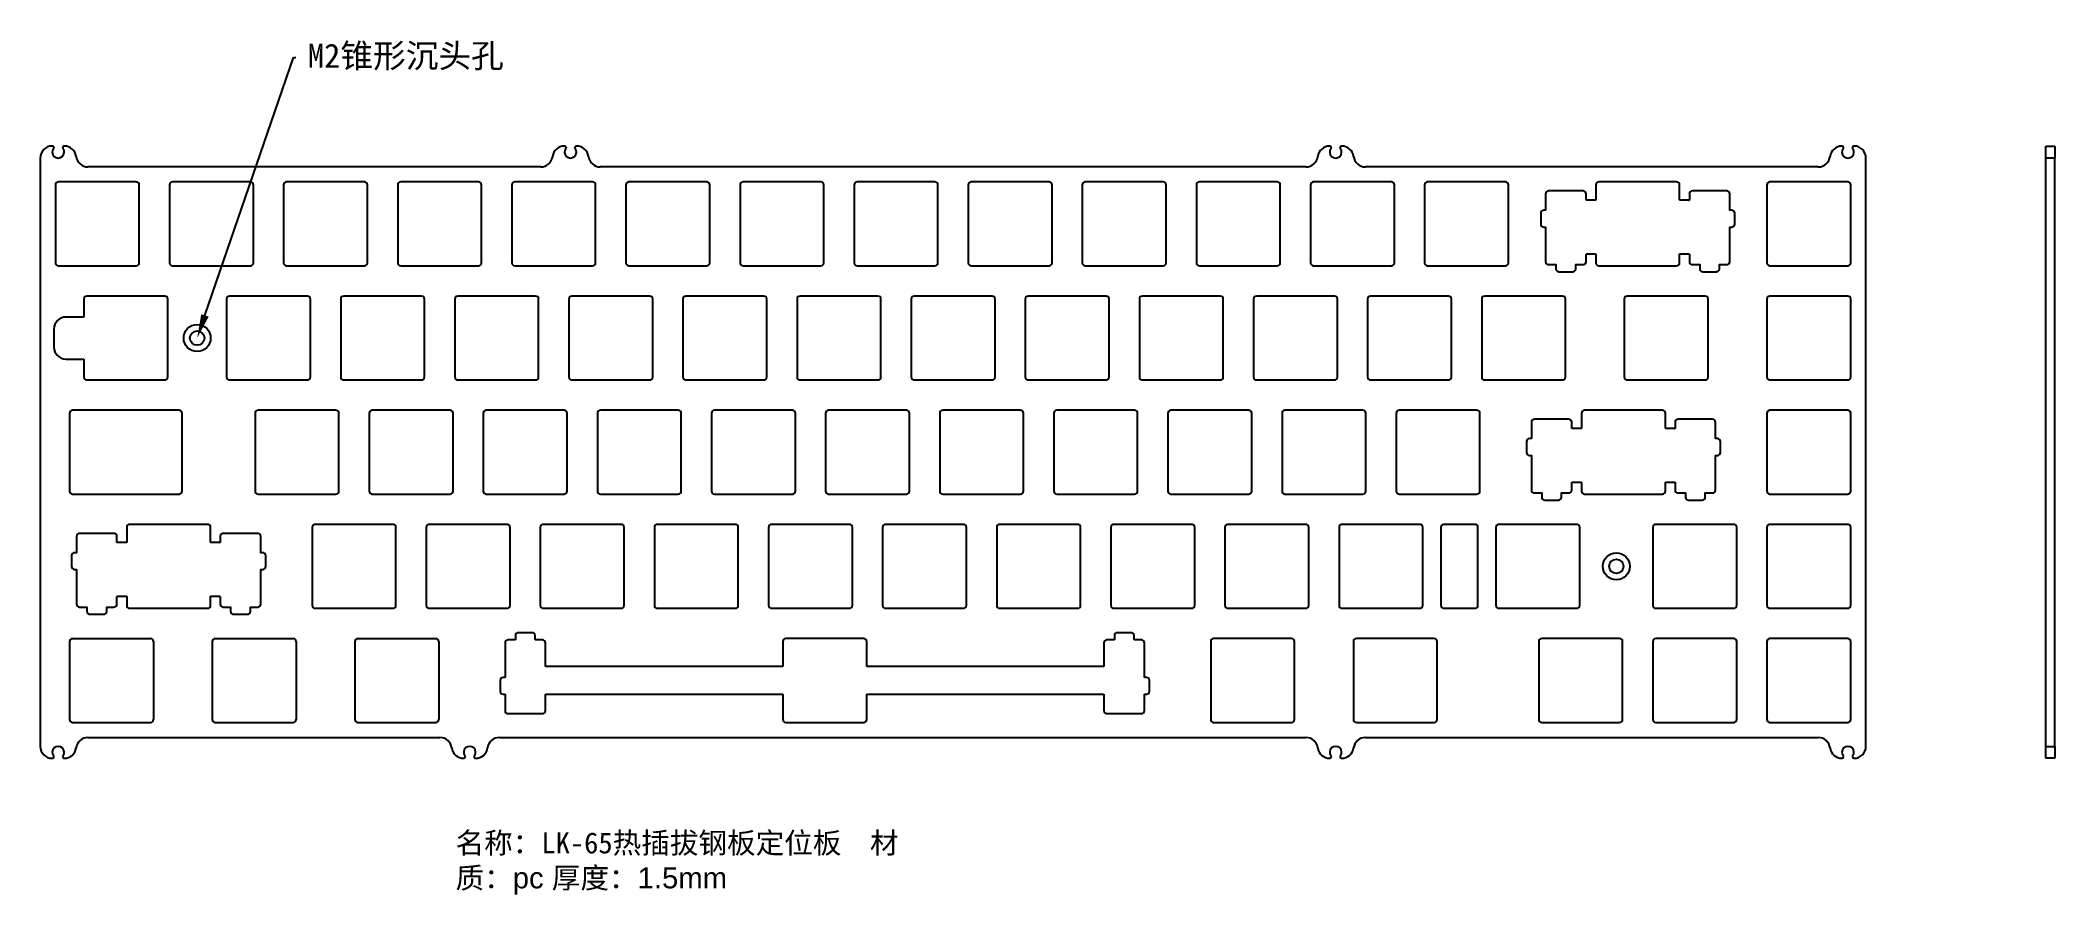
# Model space of a CAD drawing. Header units: millimetres. Extents: x 2891 to 3228, y 1589 to 1731.
import ezdxf
from ezdxf import colors
from ezdxf.entities.mleader import LeaderData, LeaderLine
from ezdxf.math import Vec2, Vec3

# ---------------------------------------------------------------- set-up
doc = ezdxf.new("R2010")
doc.units = ezdxf.units.MM
doc.layers.add('图层2', color=7, linetype='Continuous')
doc.styles.get("Standard").update_dxf_attribs({"font": 'arial.ttf'})

msp = doc.modelspace()

# ---------------------------------------------------------------- linework, layer by layer
for p, q in [((3151.08, 1706.99), (3151.08, 1704.49)), ((3164.58, 1707.49), (3151.58, 1707.49)), ((3165.08, 1704.49), (3165.08, 1706.99)), ((3149.5, 1704.46), (3149.45, 1704.46)), ((3149.55, 1704.46), (3149.5, 1704.46)), ((3151.08, 1704.46), (3149.55, 1704.46)), ((3151.08, 1704.49), (3151.08, 1704.46)), ((3165.08, 1704.49), (3165.08, 1704.46)), ((3166.6, 1704.46), (3165.08, 1704.46)), ((3166.6, 1704.46), (3166.65, 1704.46)), ((3166.65, 1704.46), (3166.7, 1704.46)), ((3149.45, 1695.49), (3151.08, 1695.49)), ((3151.08, 1695.49), (3151.08, 1693.99)), ((3165.08, 1693.99), (3165.08, 1695.49)), ((3165.08, 1695.49), (3166.7, 1695.49)), ((3151.58, 1693.49), (3164.58, 1693.49)), ((3148.7, 1668.89), (3148.7, 1666.39)), ((3162.2, 1669.39), (3149.2, 1669.39)), ((3162.7, 1666.39), (3162.7, 1668.89)), ((3147.12, 1666.36), (3147.07, 1666.36)), ((3147.17, 1666.36), (3147.12, 1666.36)), ((3148.7, 1666.36), (3147.17, 1666.36)), ((3148.7, 1666.39), (3148.7, 1666.36)), ((3162.7, 1666.39), (3162.7, 1666.36)), ((3164.22, 1666.36), (3162.7, 1666.36)), ((3164.22, 1666.36), (3164.27, 1666.36)), ((3164.27, 1666.36), (3164.32, 1666.36)), ((3147.07, 1657.39), (3148.7, 1657.39)), ((3148.7, 1657.39), (3148.7, 1655.89)), ((3149.2, 1655.39), (3162.2, 1655.39)), ((3162.7, 1655.89), (3162.7, 1657.39)), ((3162.7, 1657.39), (3164.32, 1657.39)), ((2905.81, 1649.84), (2905.81, 1647.34)), ((2919.31, 1650.34), (2906.31, 1650.34)), ((2919.81, 1647.34), (2919.81, 1649.84)), ((2904.23, 1647.31), (2904.18, 1647.31)), ((2904.28, 1647.31), (2904.23, 1647.31)), ((2905.81, 1647.31), (2904.28, 1647.31)), ((2905.81, 1647.34), (2905.81, 1647.31)), ((2919.81, 1647.34), (2919.81, 1647.31)), ((2921.33, 1647.31), (2919.81, 1647.31)), ((2921.33, 1647.31), (2921.38, 1647.31)), ((2921.38, 1647.31), (2921.43, 1647.31)), ((2904.18, 1638.34), (2905.81, 1638.34)), ((2905.81, 1638.34), (2905.81, 1636.84)), ((2919.81, 1636.84), (2919.81, 1638.34)), ((2919.81, 1638.34), (2921.43, 1638.34)), ((2906.31, 1636.34), (2919.31, 1636.34))]:
    msp.add_line(p, q)
for points in [[(3149.45, 1704.46), (3149.45, 1705.49, 0.414214), (3148.95, 1705.99), (3143.2, 1705.99, 0.414214), (3142.7, 1705.49), (3142.7, 1702.76), (3142.38, 1702.76, 0.414214), (3141.88, 1702.26), (3141.88, 1700.46, 0.414214), (3142.38, 1699.96), (3142.7, 1699.96), (3142.7, 1694.19, 0.414214), (3143.2, 1693.69), (3144.43, 1693.69), (3144.43, 1692.99, 0.414214), (3144.93, 1692.49), (3147.23, 1692.49, 0.414214), (3147.73, 1692.99), (3147.73, 1693.69), (3148.95, 1693.69, 0.414214), (3149.45, 1694.19), (3149.45, 1695.46)], [(3166.7, 1695.46), (3166.7, 1694.19, 0.414214), (3167.2, 1693.69), (3168.43, 1693.69), (3168.43, 1692.99, 0.414214), (3168.93, 1692.49), (3171.23, 1692.49, 0.414214), (3171.73, 1692.99), (3171.73, 1693.69), (3172.95, 1693.69, 0.414214), (3173.45, 1694.19), (3173.45, 1699.96), (3173.78, 1699.96, 0.414214), (3174.28, 1700.46), (3174.28, 1702.26, 0.414214), (3173.78, 1702.76), (3173.45, 1702.76), (3173.45, 1705.49, 0.414214), (3172.95, 1705.99), (3167.2, 1705.99, 0.414214), (3166.7, 1705.49), (3166.7, 1704.46)], [(3147.07, 1666.36), (3147.07, 1667.39, 0.414214), (3146.57, 1667.89), (3140.82, 1667.89, 0.414214), (3140.32, 1667.39), (3140.32, 1664.66), (3140, 1664.66, 0.414214), (3139.5, 1664.16), (3139.5, 1662.36, 0.414214), (3140, 1661.86), (3140.32, 1661.86), (3140.32, 1656.09, 0.414214), (3140.82, 1655.59), (3142.05, 1655.59), (3142.05, 1654.89, 0.414214), (3142.55, 1654.39), (3144.85, 1654.39, 0.414214), (3145.35, 1654.89), (3145.35, 1655.59), (3146.57, 1655.59, 0.414214), (3147.07, 1656.09), (3147.07, 1657.36)], [(3164.32, 1657.36), (3164.32, 1656.09, 0.414214), (3164.82, 1655.59), (3166.05, 1655.59), (3166.05, 1654.89, 0.414214), (3166.55, 1654.39), (3168.85, 1654.39, 0.414214), (3169.35, 1654.89), (3169.35, 1655.59), (3170.57, 1655.59, 0.414214), (3171.07, 1656.09), (3171.07, 1661.86), (3171.4, 1661.86, 0.414214), (3171.9, 1662.36), (3171.9, 1664.16, 0.414214), (3171.4, 1664.66), (3171.07, 1664.66), (3171.07, 1667.39, 0.414214), (3170.57, 1667.89), (3164.82, 1667.89, 0.414214), (3164.32, 1667.39), (3164.32, 1666.36)], [(2904.18, 1647.31), (2904.18, 1648.34, 0.414214), (2903.68, 1648.84), (2897.93, 1648.84, 0.414214), (2897.43, 1648.34), (2897.43, 1645.61), (2897.11, 1645.61, 0.414214), (2896.61, 1645.11), (2896.61, 1643.31, 0.414214), (2897.11, 1642.81), (2897.43, 1642.81), (2897.43, 1637.04, 0.414214), (2897.93, 1636.54), (2899.16, 1636.54), (2899.16, 1635.84, 0.414214), (2899.66, 1635.34), (2901.96, 1635.34, 0.414214), (2902.46, 1635.84), (2902.46, 1636.54), (2903.68, 1636.54, 0.414214), (2904.18, 1637.04), (2904.18, 1638.31)], [(2921.43, 1638.31), (2921.43, 1637.04, 0.414214), (2921.93, 1636.54), (2923.16, 1636.54), (2923.16, 1635.84, 0.414214), (2923.66, 1635.34), (2925.96, 1635.34, 0.414214), (2926.46, 1635.84), (2926.46, 1636.54), (2927.68, 1636.54, 0.414214), (2928.18, 1637.04), (2928.18, 1642.81), (2928.51, 1642.81, 0.414214), (2929.01, 1643.31), (2929.01, 1645.11, 0.414214), (2928.51, 1645.61), (2928.18, 1645.61), (2928.18, 1648.34, 0.414214), (2927.68, 1648.84), (2921.93, 1648.84, 0.414214), (2921.43, 1648.34), (2921.43, 1647.31)]]:
    msp.add_lwpolyline(points, format="xyb")
for centre, start, end in [((3151.58, 1706.99), 90, 180), ((3164.58, 1706.99), 0, 90), ((3151.58, 1693.99), 180, 270), ((3164.58, 1693.99), 270, 0), ((3149.2, 1668.89), 90, 180), ((3162.2, 1668.89), 0, 90), ((3149.2, 1655.89), 180, 270), ((3162.2, 1655.89), 270, 0), ((2906.31, 1649.84), 90, 180), ((2919.31, 1649.84), 0, 90), ((2906.31, 1636.84), 180, 270), ((2919.31, 1636.84), 270, 0)]:
    msp.add_arc(centre, 0.5, start, end)
at = {"layer": '图层2', "color": 4, "linetype": 'Continuous', "lineweight": 25}
for p, q in [((2893.43, 1713.49), (2893.38, 1713.49)), ((2893.63, 1713.29), (2893.63, 1713.22)), ((2895.13, 1713.22), (2895.13, 1713.29)), ((2895.38, 1713.49), (2895.33, 1713.49)), ((2978.95, 1713.49), (2978.9, 1713.49)), ((2979.15, 1713.29), (2979.15, 1713.22)), ((2980.65, 1713.22), (2980.65, 1713.29)), ((2980.9, 1713.49), (2980.85, 1713.49)), ((3106.7, 1713.49), (3106.65, 1713.49)), ((3106.9, 1713.29), (3106.9, 1713.22)), ((3108.4, 1713.22), (3108.4, 1713.29)), ((3108.65, 1713.49), (3108.6, 1713.49)), ((3192.18, 1713.49), (3192.23, 1713.49)), ((3192.43, 1713.22), (3192.43, 1713.29)), ((3193.93, 1713.29), (3193.93, 1713.22)), ((3194.13, 1713.49), (3194.18, 1713.49)), ((3226.2, 1713.49), (3227.7, 1713.49)), ((3226.2, 1711.49), (3226.2, 1713.49)), ((3227.7, 1713.49), (3227.7, 1711.49)), ((2891.38, 1711.49), (2891.38, 1613.29)), ((2974.94, 1710.01), (2899.34, 1710.01)), ((3102.69, 1710.01), (2984.87, 1710.01)), ((3188.21, 1710.01), (3112.62, 1710.01)), ((3196.18, 1613.29), (3196.18, 1711.49)), ((3227.7, 1711.49), (3226.2, 1711.49)), ((3226.2, 1613.29), (3226.2, 1711.49)), ((3227.7, 1613.29), (3227.7, 1711.49)), ((2893.9, 1706.99), (2893.9, 1693.99)), ((2907.4, 1707.49), (2894.4, 1707.49)), ((2907.9, 1693.99), (2907.9, 1706.99)), ((2912.95, 1706.99), (2912.95, 1693.99)), ((2926.45, 1707.49), (2913.45, 1707.49)), ((2926.95, 1693.99), (2926.95, 1706.99)), ((2932, 1706.99), (2932, 1693.99)), ((2945.5, 1707.49), (2932.5, 1707.49)), ((2946, 1693.99), (2946, 1706.99)), ((2951.05, 1706.99), (2951.05, 1693.99)), ((2964.55, 1707.49), (2951.55, 1707.49)), ((2965.05, 1693.99), (2965.05, 1706.99)), ((2970.1, 1706.99), (2970.1, 1693.99)), ((2983.6, 1707.49), (2970.6, 1707.49)), ((2984.1, 1693.99), (2984.1, 1706.99)), ((2989.15, 1706.99), (2989.15, 1693.99)), ((3002.65, 1707.49), (2989.65, 1707.49)), ((3003.15, 1693.99), (3003.15, 1706.99)), ((3008.2, 1706.99), (3008.2, 1693.99)), ((3021.7, 1707.49), (3008.7, 1707.49)), ((3022.2, 1693.99), (3022.2, 1706.99)), ((3027.25, 1706.99), (3027.25, 1693.99)), ((3040.75, 1707.49), (3027.75, 1707.49)), ((3041.25, 1693.99), (3041.25, 1706.99)), ((3046.3, 1706.99), (3046.3, 1693.99)), ((3059.8, 1707.49), (3046.8, 1707.49)), ((3060.3, 1693.99), (3060.3, 1706.99)), ((3065.35, 1706.99), (3065.35, 1693.99)), ((3078.85, 1707.49), (3065.85, 1707.49)), ((3079.35, 1693.99), (3079.35, 1706.99)), ((3084.4, 1706.99), (3084.4, 1693.99)), ((3097.9, 1707.49), (3084.9, 1707.49)), ((3098.4, 1693.99), (3098.4, 1706.99)), ((3103.45, 1706.99), (3103.45, 1693.99)), ((3116.95, 1707.49), (3103.95, 1707.49)), ((3117.45, 1693.99), (3117.45, 1706.99)), ((3122.5, 1706.99), (3122.5, 1693.99)), ((3136, 1707.49), (3123, 1707.49)), ((3136.5, 1693.99), (3136.5, 1706.99)), ((3179.65, 1706.99), (3179.65, 1693.99)), ((3193.15, 1707.49), (3180.15, 1707.49)), ((3193.65, 1693.99), (3193.65, 1706.99)), ((2894.4, 1693.49), (2907.4, 1693.49)), ((2913.45, 1693.49), (2926.45, 1693.49)), ((2932.5, 1693.49), (2945.5, 1693.49)), ((2951.55, 1693.49), (2964.55, 1693.49)), ((2970.6, 1693.49), (2983.6, 1693.49)), ((2989.65, 1693.49), (3002.65, 1693.49)), ((3008.7, 1693.49), (3021.7, 1693.49)), ((3027.75, 1693.49), (3040.75, 1693.49)), ((3046.8, 1693.49), (3059.8, 1693.49)), ((3065.85, 1693.49), (3078.85, 1693.49)), ((3084.9, 1693.49), (3097.9, 1693.49)), ((3103.95, 1693.49), (3116.95, 1693.49)), ((3123, 1693.49), (3136, 1693.49)), ((3180.15, 1693.49), (3193.15, 1693.49)), ((2912.16, 1688.44), (2899.16, 1688.44)), ((2935.98, 1688.44), (2922.98, 1688.44)), ((2955.03, 1688.44), (2942.03, 1688.44)), ((2974.08, 1688.44), (2961.08, 1688.44)), ((2993.13, 1688.44), (2980.13, 1688.44)), ((3012.18, 1688.44), (2999.18, 1688.44)), ((3031.23, 1688.44), (3018.23, 1688.44)), ((3050.28, 1688.44), (3037.28, 1688.44)), ((3069.33, 1688.44), (3056.33, 1688.44)), ((3088.38, 1688.44), (3075.38, 1688.44)), ((3107.43, 1688.44), (3094.43, 1688.44)), ((3126.48, 1688.44), (3113.48, 1688.44)), ((3145.53, 1688.44), (3132.53, 1688.44)), ((3169.34, 1688.44), (3156.34, 1688.44)), ((3193.15, 1688.44), (3180.15, 1688.44)), ((2898.66, 1687.94), (2898.66, 1684.94)), ((2912.66, 1674.94), (2912.66, 1687.94)), ((2922.48, 1687.94), (2922.48, 1674.94)), ((2936.48, 1674.94), (2936.48, 1687.94)), ((2941.53, 1687.94), (2941.53, 1674.94)), ((2955.53, 1674.94), (2955.53, 1687.94)), ((2960.58, 1687.94), (2960.58, 1674.94)), ((2974.58, 1674.94), (2974.58, 1687.94)), ((2979.63, 1687.94), (2979.63, 1674.94)), ((2993.63, 1674.94), (2993.63, 1687.94)), ((2998.68, 1687.94), (2998.68, 1674.94)), ((3012.68, 1674.94), (3012.68, 1687.94)), ((3017.73, 1687.94), (3017.73, 1674.94)), ((3031.73, 1674.94), (3031.73, 1687.94)), ((3036.78, 1687.94), (3036.78, 1674.94)), ((3050.78, 1674.94), (3050.78, 1687.94)), ((3055.83, 1687.94), (3055.83, 1674.94)), ((3069.83, 1674.94), (3069.83, 1687.94)), ((3074.88, 1687.94), (3074.88, 1674.94)), ((3088.88, 1674.94), (3088.88, 1687.94)), ((3093.93, 1687.94), (3093.93, 1674.94)), ((3107.93, 1674.94), (3107.93, 1687.94)), ((3112.98, 1687.94), (3112.98, 1674.94)), ((3126.98, 1674.94), (3126.98, 1687.94)), ((3132.03, 1687.94), (3132.03, 1674.94)), ((3146.03, 1674.94), (3146.03, 1687.94)), ((3155.84, 1687.94), (3155.84, 1674.94)), ((3169.84, 1674.94), (3169.84, 1687.94)), ((3179.65, 1687.94), (3179.65, 1674.94)), ((3193.65, 1674.94), (3193.65, 1687.94)), ((2893.66, 1682.94), (2893.66, 1679.94)), ((2898.66, 1684.94), (2895.66, 1684.94)), ((2895.66, 1677.94), (2898.66, 1677.94)), ((2898.66, 1677.94), (2898.66, 1674.94)), ((2899.16, 1674.44), (2912.16, 1674.44)), ((2922.98, 1674.44), (2935.98, 1674.44)), ((2942.03, 1674.44), (2955.03, 1674.44)), ((2961.08, 1674.44), (2974.08, 1674.44)), ((2980.13, 1674.44), (2993.13, 1674.44)), ((2999.18, 1674.44), (3012.18, 1674.44)), ((3018.23, 1674.44), (3031.23, 1674.44)), ((3037.28, 1674.44), (3050.28, 1674.44)), ((3056.33, 1674.44), (3069.33, 1674.44)), ((3075.38, 1674.44), (3088.38, 1674.44)), ((3094.43, 1674.44), (3107.43, 1674.44)), ((3113.48, 1674.44), (3126.48, 1674.44)), ((3132.53, 1674.44), (3145.53, 1674.44)), ((3156.34, 1674.44), (3169.34, 1674.44)), ((3180.15, 1674.44), (3193.15, 1674.44)), ((2896.28, 1668.89), (2896.28, 1655.89)), ((2914.55, 1669.39), (2896.78, 1669.39)), ((2915.05, 1655.89), (2915.05, 1668.89)), ((2927.24, 1668.89), (2927.24, 1655.89)), ((2940.74, 1669.39), (2927.74, 1669.39)), ((2941.24, 1655.89), (2941.24, 1668.89)), ((2946.29, 1668.89), (2946.29, 1655.89)), ((2959.79, 1669.39), (2946.79, 1669.39)), ((2960.29, 1655.89), (2960.29, 1668.89)), ((2965.34, 1668.89), (2965.34, 1655.89)), ((2978.84, 1669.39), (2965.84, 1669.39)), ((2979.34, 1655.89), (2979.34, 1668.89)), ((2984.39, 1668.89), (2984.39, 1655.89)), ((2997.89, 1669.39), (2984.89, 1669.39)), ((2998.39, 1655.89), (2998.39, 1668.89)), ((3003.44, 1668.89), (3003.44, 1655.89)), ((3016.94, 1669.39), (3003.94, 1669.39)), ((3017.44, 1655.89), (3017.44, 1668.89)), ((3022.49, 1668.89), (3022.49, 1655.89)), ((3035.99, 1669.39), (3022.99, 1669.39)), ((3036.49, 1655.89), (3036.49, 1668.89)), ((3041.54, 1668.89), (3041.54, 1655.89)), ((3055.04, 1669.39), (3042.04, 1669.39)), ((3055.54, 1655.89), (3055.54, 1668.89)), ((3060.59, 1668.89), (3060.59, 1655.89)), ((3074.09, 1669.39), (3061.09, 1669.39)), ((3074.59, 1655.89), (3074.59, 1668.89)), ((3079.64, 1668.89), (3079.64, 1655.89)), ((3093.14, 1669.39), (3080.14, 1669.39)), ((3093.64, 1655.89), (3093.64, 1668.89)), ((3098.69, 1668.89), (3098.69, 1655.89)), ((3112.19, 1669.39), (3099.19, 1669.39)), ((3112.69, 1655.89), (3112.69, 1668.89)), ((3117.74, 1668.89), (3117.74, 1655.89)), ((3131.24, 1669.39), (3118.24, 1669.39)), ((3131.74, 1655.89), (3131.74, 1668.89)), ((3179.65, 1668.89), (3179.65, 1655.89)), ((3193.15, 1669.39), (3180.15, 1669.39)), ((3193.65, 1655.89), (3193.65, 1668.89)), ((2896.78, 1655.39), (2914.55, 1655.39)), ((2927.74, 1655.39), (2940.74, 1655.39)), ((2946.79, 1655.39), (2959.79, 1655.39)), ((2965.84, 1655.39), (2978.84, 1655.39)), ((2984.89, 1655.39), (2997.89, 1655.39)), ((3003.94, 1655.39), (3016.94, 1655.39)), ((3022.99, 1655.39), (3035.99, 1655.39)), ((3042.04, 1655.39), (3055.04, 1655.39)), ((3061.09, 1655.39), (3074.09, 1655.39)), ((3080.14, 1655.39), (3093.14, 1655.39)), ((3099.19, 1655.39), (3112.19, 1655.39)), ((3118.24, 1655.39), (3131.24, 1655.39)), ((3180.15, 1655.39), (3193.15, 1655.39)), ((2936.76, 1649.84), (2936.76, 1636.84)), ((2950.26, 1650.34), (2937.26, 1650.34)), ((2950.76, 1636.84), (2950.76, 1649.84)), ((2955.81, 1649.84), (2955.81, 1636.84)), ((2969.31, 1650.34), (2956.31, 1650.34)), ((2969.81, 1636.84), (2969.81, 1649.84)), ((2974.86, 1649.84), (2974.86, 1636.84)), ((2988.36, 1650.34), (2975.36, 1650.34)), ((2988.86, 1636.84), (2988.86, 1649.84)), ((2993.91, 1649.84), (2993.91, 1636.84)), ((3007.41, 1650.34), (2994.41, 1650.34)), ((3007.91, 1636.84), (3007.91, 1649.84)), ((3012.96, 1649.84), (3012.96, 1636.84)), ((3026.46, 1650.34), (3013.46, 1650.34)), ((3026.96, 1636.84), (3026.96, 1649.84)), ((3032.01, 1649.84), (3032.01, 1636.84)), ((3045.51, 1650.34), (3032.51, 1650.34)), ((3046.01, 1636.84), (3046.01, 1649.84)), ((3051.06, 1649.84), (3051.06, 1636.84)), ((3064.56, 1650.34), (3051.56, 1650.34)), ((3065.06, 1636.84), (3065.06, 1649.84)), ((3070.11, 1649.84), (3070.11, 1636.84)), ((3083.61, 1650.34), (3070.61, 1650.34)), ((3084.11, 1636.84), (3084.11, 1649.84)), ((3089.16, 1649.84), (3089.16, 1636.84)), ((3102.66, 1650.34), (3089.66, 1650.34)), ((3103.16, 1636.84), (3103.16, 1649.84)), ((3108.21, 1649.84), (3108.21, 1636.84)), ((3121.71, 1650.34), (3108.71, 1650.34)), ((3122.21, 1636.84), (3122.21, 1649.84)), ((3125.22, 1649.84), (3125.22, 1636.84)), ((3130.91, 1650.34), (3125.72, 1650.34)), ((3131.41, 1636.84), (3131.41, 1649.84)), ((3134.41, 1649.84), (3134.41, 1636.84)), ((3147.91, 1650.34), (3134.91, 1650.34)), ((3148.41, 1636.84), (3148.41, 1649.84)), ((3160.6, 1649.84), (3160.6, 1636.84)), ((3174.1, 1650.34), (3161.1, 1650.34)), ((3174.6, 1636.84), (3174.6, 1649.84)), ((3179.65, 1649.84), (3179.65, 1636.84)), ((3193.15, 1650.34), (3180.15, 1650.34)), ((3193.65, 1636.84), (3193.65, 1649.84)), ((2937.26, 1636.34), (2950.26, 1636.34)), ((2956.31, 1636.34), (2969.31, 1636.34)), ((2975.36, 1636.34), (2988.36, 1636.34)), ((2994.41, 1636.34), (3007.41, 1636.34)), ((3013.46, 1636.34), (3026.46, 1636.34)), ((3032.51, 1636.34), (3045.51, 1636.34)), ((3051.56, 1636.34), (3064.56, 1636.34)), ((3070.61, 1636.34), (3083.61, 1636.34)), ((3089.66, 1636.34), (3102.66, 1636.34)), ((3108.71, 1636.34), (3121.71, 1636.34)), ((3125.72, 1636.34), (3130.91, 1636.34)), ((3134.91, 1636.34), (3147.91, 1636.34)), ((3161.1, 1636.34), (3174.1, 1636.34)), ((3180.15, 1636.34), (3193.15, 1636.34)), ((3087.9, 1631.29), (3087.28, 1631.29)), ((3100.28, 1631.29), (3087.9, 1631.29)), ((3124.1, 1631.29), (3111.1, 1631.29)), ((3155.05, 1631.29), (3142.05, 1631.29)), ((3174.1, 1631.29), (3161.1, 1631.29)), ((3193.15, 1631.29), (3180.15, 1631.29)), ((3086.78, 1630.79), (3086.78, 1617.79)), ((3100.78, 1617.79), (3100.78, 1630.79)), ((3110.6, 1630.79), (3110.6, 1617.79)), ((3124.6, 1617.79), (3124.6, 1630.79)), ((3141.55, 1630.79), (3141.55, 1617.79)), ((3155.55, 1617.79), (3155.55, 1630.79)), ((3160.6, 1630.79), (3160.6, 1617.79)), ((3174.6, 1617.79), (3174.6, 1630.79)), ((3179.65, 1630.79), (3179.65, 1617.79)), ((3193.65, 1617.79), (3193.65, 1630.79)), ((2899.34, 1614.76), (2958.09, 1614.76)), ((2968.02, 1614.76), (3102.69, 1614.76)), ((3087.28, 1617.29), (3100.28, 1617.29)), ((3111.1, 1617.29), (3124.1, 1617.29)), ((3112.62, 1614.76), (3188.21, 1614.76)), ((3142.05, 1617.29), (3155.05, 1617.29)), ((3161.1, 1617.29), (3174.1, 1617.29)), ((3180.15, 1617.29), (3193.15, 1617.29)), ((2893.38, 1611.29), (2893.43, 1611.29)), ((2893.63, 1611.55), (2893.63, 1611.49)), ((2895.13, 1611.49), (2895.13, 1611.55)), ((2895.33, 1611.29), (2895.38, 1611.29)), ((2962.06, 1611.29), (2962.11, 1611.29)), ((2962.31, 1611.55), (2962.31, 1611.49)), ((2963.81, 1611.49), (2963.81, 1611.55)), ((2964.01, 1611.29), (2964.06, 1611.29)), ((3106.65, 1611.29), (3106.7, 1611.29)), ((3106.9, 1611.55), (3106.9, 1611.49)), ((3108.4, 1611.49), (3108.4, 1611.55)), ((3108.6, 1611.29), (3108.65, 1611.29)), ((3192.23, 1611.29), (3192.18, 1611.29)), ((3192.43, 1611.49), (3192.43, 1611.55)), ((3193.93, 1611.55), (3193.93, 1611.49)), ((3194.18, 1611.29), (3194.13, 1611.29)), ((3226.2, 1613.29), (3227.7, 1613.29)), ((3226.2, 1611.29), (3226.2, 1613.29)), ((3227.7, 1611.29), (3226.2, 1611.29)), ((3227.7, 1613.29), (3227.7, 1611.29))]:
    msp.add_line(p, q, dxfattribs=at)
at = {"layer": '图层2', "color": 4}
for p, q in [((2896.78, 1631.29), (2909.78, 1631.29)), ((2920.6, 1631.29), (2933.6, 1631.29)), ((2944.41, 1631.29), (2957.41, 1631.29)), ((2970.7, 1631.76), (2970.7, 1631.06)), ((2973.5, 1632.26), (2971.2, 1632.26)), ((2974, 1631.06), (2974, 1631.76)), ((3028.85, 1631.29), (3015.85, 1631.29)), ((3070.7, 1631.76), (3070.7, 1631.06)), ((3073.5, 1632.26), (3071.2, 1632.26)), ((3074, 1631.06), (3074, 1631.76)), ((2896.28, 1630.79), (2896.28, 1617.79)), ((2910.28, 1630.79), (2910.28, 1617.79)), ((2920.1, 1630.79), (2920.1, 1617.79)), ((2934.1, 1630.79), (2934.1, 1617.79)), ((2943.91, 1630.79), (2943.91, 1617.79)), ((2957.91, 1630.79), (2957.91, 1617.79)), ((2968.97, 1630.56), (2968.97, 1624.79)), ((2970.7, 1631.06), (2969.47, 1631.06)), ((2975.22, 1631.06), (2974, 1631.06)), ((2975.72, 1626.59), (2975.72, 1630.56)), ((3015.35, 1630.79), (3015.35, 1626.59)), ((3029.35, 1626.59), (3029.35, 1630.79)), ((3068.97, 1630.56), (3068.97, 1626.59)), ((3070.7, 1631.06), (3069.47, 1631.06)), ((3075.22, 1631.06), (3074, 1631.06)), ((3075.72, 1624.79), (3075.72, 1630.56)), ((2968.97, 1624.79), (2968.65, 1624.79)), ((3015.35, 1626.59), (2975.72, 1626.59)), ((3068.97, 1626.59), (3029.35, 1626.59)), ((3076.05, 1624.79), (3075.72, 1624.79)), ((2968.15, 1624.29), (2968.15, 1622.49)), ((2968.65, 1621.99), (2968.97, 1621.99)), ((2968.97, 1621.99), (2968.97, 1619.26)), ((2975.72, 1619.26), (2975.72, 1621.99)), ((2975.72, 1621.99), (3015.35, 1621.99)), ((3015.35, 1621.99), (3015.35, 1617.79)), ((3029.35, 1617.79), (3029.35, 1621.99)), ((3029.35, 1621.99), (3068.97, 1621.99)), ((3068.97, 1621.99), (3068.97, 1619.26)), ((3075.72, 1619.26), (3075.72, 1621.99)), ((3075.72, 1621.99), (3076.05, 1621.99)), ((3076.55, 1622.49), (3076.55, 1624.29)), ((2969.47, 1618.76), (2975.22, 1618.76)), ((3069.47, 1618.76), (3075.22, 1618.76)), ((2896.78, 1617.29), (2909.78, 1617.29)), ((2920.6, 1617.29), (2933.6, 1617.29)), ((2944.41, 1617.29), (2957.41, 1617.29)), ((3015.85, 1617.29), (3028.85, 1617.29))]:
    msp.add_line(p, q, dxfattribs=at)
at = {"layer": '图层2', "color": 1, "linetype": 'Continuous', "lineweight": 25}
for centre, radius in [((2917.57, 1681.44), 2.25), ((2917.57, 1681.44), 1.2), ((3154.51, 1643.34), 2.25), ((3154.51, 1643.34), 1.2)]:
    msp.add_circle(centre, radius, dxfattribs=at)
at = {"layer": '图层2', "color": 4, "linetype": 'Continuous', "lineweight": 25}
for centre, radius, start, end in [((2893.38, 1711.49), 2, 90, 180), ((2894.38, 1712.49), 1, 142.3415, 37.6585), ((2893.43, 1713.29), 0.2, 0, 90), ((2893.43, 1713.22), 0.2, 322.3415, 0), ((2895.33, 1713.29), 0.2, 90, 180), ((2895.33, 1713.22), 0.2, 180, 217.6585), ((2895.38, 1711.49), 2, 7.5418, 90), ((2978.9, 1711.49), 2, 90, 172.4582), ((2979.9, 1712.49), 1, 142.3415, 37.6585), ((2978.95, 1713.29), 0.2, 0, 90), ((2978.95, 1713.22), 0.2, 322.3415, 0), ((2980.85, 1713.29), 0.2, 90, 180), ((2980.85, 1713.22), 0.2, 180, 217.6585), ((2980.9, 1711.49), 2, 7.5418, 90), ((3106.65, 1711.49), 2, 90, 172.4582), ((3107.65, 1712.49), 1, 142.3415, 37.6585), ((3106.7, 1713.29), 0.2, 0, 90), ((3106.7, 1713.22), 0.2, 322.3415, 0), ((3108.6, 1713.29), 0.2, 90, 180), ((3108.6, 1713.22), 0.2, 180, 217.6585), ((3108.65, 1711.49), 2, 7.5418, 90), ((3192.18, 1711.49), 2, 90, 172.4582), ((3193.18, 1712.49), 1, 142.3415, 37.6585), ((3192.23, 1713.29), 0.2, 0, 90), ((3192.23, 1713.22), 0.2, 322.3415, 0), ((3194.13, 1713.29), 0.2, 90, 180), ((3194.13, 1713.22), 0.2, 180, 217.6585), ((3194.18, 1711.49), 2, 0, 90), ((2899.34, 1712.01), 2, 187.5418, 270), ((2974.94, 1712.01), 2, 270, 352.4582), ((2984.87, 1712.01), 2, 187.5418, 270), ((3102.69, 1712.01), 2, 270, 352.4582), ((3112.62, 1712.01), 2, 187.5418, 270), ((3188.21, 1712.01), 2, 270, 352.4582), ((2894.4, 1706.99), 0.5, 90, 180), ((2907.4, 1706.99), 0.5, 0, 90), ((2913.45, 1706.99), 0.5, 90, 180), ((2926.45, 1706.99), 0.5, 0, 90), ((2932.5, 1706.99), 0.5, 90, 180), ((2945.5, 1706.99), 0.5, 0, 90), ((2951.55, 1706.99), 0.5, 90, 180), ((2964.55, 1706.99), 0.5, 0, 90), ((2970.6, 1706.99), 0.5, 90, 180), ((2983.6, 1706.99), 0.5, 0, 90), ((2989.65, 1706.99), 0.5, 90, 180), ((3002.65, 1706.99), 0.5, 0, 90), ((3008.7, 1706.99), 0.5, 90, 180), ((3021.7, 1706.99), 0.5, 0, 90), ((3027.75, 1706.99), 0.5, 90, 180), ((3040.75, 1706.99), 0.5, 0, 90), ((3046.8, 1706.99), 0.5, 90, 180), ((3059.8, 1706.99), 0.5, 0, 90), ((3065.85, 1706.99), 0.5, 90, 180), ((3078.85, 1706.99), 0.5, 0, 90), ((3084.9, 1706.99), 0.5, 90, 180), ((3097.9, 1706.99), 0.5, 0, 90), ((3103.95, 1706.99), 0.5, 90, 180), ((3116.95, 1706.99), 0.5, 0, 90), ((3123, 1706.99), 0.5, 90, 180), ((3136, 1706.99), 0.5, 0, 90), ((3180.15, 1706.99), 0.5, 90, 180), ((3193.15, 1706.99), 0.5, 0, 90), ((2894.4, 1693.99), 0.5, 180, 270), ((2907.4, 1693.99), 0.5, 270, 0), ((2913.45, 1693.99), 0.5, 180, 270), ((2926.45, 1693.99), 0.5, 270, 0), ((2932.5, 1693.99), 0.5, 180, 270), ((2945.5, 1693.99), 0.5, 270, 0), ((2951.55, 1693.99), 0.5, 180, 270), ((2964.55, 1693.99), 0.5, 270, 0), ((2970.6, 1693.99), 0.5, 180, 270), ((2983.6, 1693.99), 0.5, 270, 0), ((2989.65, 1693.99), 0.5, 180, 270), ((3002.65, 1693.99), 0.5, 270, 0), ((3008.7, 1693.99), 0.5, 180, 270), ((3021.7, 1693.99), 0.5, 270, 0), ((3027.75, 1693.99), 0.5, 180, 270), ((3040.75, 1693.99), 0.5, 270, 0), ((3046.8, 1693.99), 0.5, 180, 270), ((3059.8, 1693.99), 0.5, 270, 0), ((3065.85, 1693.99), 0.5, 180, 270), ((3078.85, 1693.99), 0.5, 270, 0), ((3084.9, 1693.99), 0.5, 180, 270), ((3097.9, 1693.99), 0.5, 270, 0), ((3103.95, 1693.99), 0.5, 180, 270), ((3116.95, 1693.99), 0.5, 270, 0), ((3123, 1693.99), 0.5, 180, 270), ((3136, 1693.99), 0.5, 270, 0), ((3180.15, 1693.99), 0.5, 180, 270), ((3193.15, 1693.99), 0.5, 270, 0), ((2899.16, 1687.94), 0.5, 90, 180), ((2912.16, 1687.94), 0.5, 0, 90), ((2922.98, 1687.94), 0.5, 90, 180), ((2935.98, 1687.94), 0.5, 0, 90), ((2942.03, 1687.94), 0.5, 90, 180), ((2955.03, 1687.94), 0.5, 0, 90), ((2961.08, 1687.94), 0.5, 90, 180), ((2974.08, 1687.94), 0.5, 0, 90), ((2980.13, 1687.94), 0.5, 90, 180), ((2993.13, 1687.94), 0.5, 0, 90), ((2999.18, 1687.94), 0.5, 90, 180), ((3012.18, 1687.94), 0.5, 0, 90), ((3018.23, 1687.94), 0.5, 90, 180), ((3031.23, 1687.94), 0.5, 0, 90), ((3037.28, 1687.94), 0.5, 90, 180), ((3050.28, 1687.94), 0.5, 0, 90), ((3056.33, 1687.94), 0.5, 90, 180), ((3069.33, 1687.94), 0.5, 0, 90), ((3075.38, 1687.94), 0.5, 90, 180), ((3088.38, 1687.94), 0.5, 0, 90), ((3094.43, 1687.94), 0.5, 90, 180), ((3107.43, 1687.94), 0.5, 0, 90), ((3113.48, 1687.94), 0.5, 90, 180), ((3126.48, 1687.94), 0.5, 0, 90), ((3132.53, 1687.94), 0.5, 90, 180), ((3145.53, 1687.94), 0.5, 0, 90), ((3156.34, 1687.94), 0.5, 90, 180), ((3169.34, 1687.94), 0.5, 0, 90), ((3180.15, 1687.94), 0.5, 90, 180), ((3193.15, 1687.94), 0.5, 0, 90), ((2895.66, 1682.94), 2, 90, 180), ((2895.66, 1679.94), 2, 180, 270), ((2899.16, 1674.94), 0.5, 180, 270), ((2912.16, 1674.94), 0.5, 270, 0), ((2922.98, 1674.94), 0.5, 180, 270), ((2935.98, 1674.94), 0.5, 270, 0), ((2942.03, 1674.94), 0.5, 180, 270), ((2955.03, 1674.94), 0.5, 270, 0), ((2961.08, 1674.94), 0.5, 180, 270), ((2974.08, 1674.94), 0.5, 270, 0), ((2980.13, 1674.94), 0.5, 180, 270), ((2993.13, 1674.94), 0.5, 270, 0), ((2999.18, 1674.94), 0.5, 180, 270), ((3012.18, 1674.94), 0.5, 270, 0), ((3018.23, 1674.94), 0.5, 180, 270), ((3031.23, 1674.94), 0.5, 270, 0), ((3037.28, 1674.94), 0.5, 180, 270), ((3050.28, 1674.94), 0.5, 270, 0), ((3056.33, 1674.94), 0.5, 180, 270), ((3069.33, 1674.94), 0.5, 270, 0), ((3075.38, 1674.94), 0.5, 180, 270), ((3088.38, 1674.94), 0.5, 270, 0), ((3094.43, 1674.94), 0.5, 180, 270), ((3107.43, 1674.94), 0.5, 270, 0), ((3113.48, 1674.94), 0.5, 180, 270), ((3126.48, 1674.94), 0.5, 270, 0), ((3132.53, 1674.94), 0.5, 180, 270), ((3145.53, 1674.94), 0.5, 270, 0), ((3156.34, 1674.94), 0.5, 180, 270), ((3169.34, 1674.94), 0.5, 270, 0), ((3180.15, 1674.94), 0.5, 180, 270), ((3193.15, 1674.94), 0.5, 270, 0), ((2896.78, 1668.89), 0.5, 90, 180), ((2914.55, 1668.89), 0.5, 0, 90), ((2927.74, 1668.89), 0.5, 90, 180), ((2940.74, 1668.89), 0.5, 0, 90), ((2946.79, 1668.89), 0.5, 90, 180), ((2959.79, 1668.89), 0.5, 0, 90), ((2965.84, 1668.89), 0.5, 90, 180), ((2978.84, 1668.89), 0.5, 0, 90), ((2984.89, 1668.89), 0.5, 90, 180), ((2997.89, 1668.89), 0.5, 0, 90), ((3003.94, 1668.89), 0.5, 90, 180), ((3016.94, 1668.89), 0.5, 0, 90), ((3022.99, 1668.89), 0.5, 90, 180), ((3035.99, 1668.89), 0.5, 0, 90), ((3042.04, 1668.89), 0.5, 90, 180), ((3055.04, 1668.89), 0.5, 0, 90), ((3061.09, 1668.89), 0.5, 90, 180), ((3074.09, 1668.89), 0.5, 0, 90), ((3080.14, 1668.89), 0.5, 90, 180), ((3093.14, 1668.89), 0.5, 0, 90), ((3099.19, 1668.89), 0.5, 90, 180), ((3112.19, 1668.89), 0.5, 0, 90), ((3118.24, 1668.89), 0.5, 90, 180), ((3131.24, 1668.89), 0.5, 0, 90), ((3180.15, 1668.89), 0.5, 90, 180), ((3193.15, 1668.89), 0.5, 0, 90), ((2896.78, 1655.89), 0.5, 180, 270), ((2914.55, 1655.89), 0.5, 270, 0), ((2927.74, 1655.89), 0.5, 180, 270), ((2940.74, 1655.89), 0.5, 270, 0), ((2946.79, 1655.89), 0.5, 180, 270), ((2959.79, 1655.89), 0.5, 270, 0), ((2965.84, 1655.89), 0.5, 180, 270), ((2978.84, 1655.89), 0.5, 270, 0), ((2984.89, 1655.89), 0.5, 180, 270), ((2997.89, 1655.89), 0.5, 270, 0), ((3003.94, 1655.89), 0.5, 180, 270), ((3016.94, 1655.89), 0.5, 270, 0), ((3022.99, 1655.89), 0.5, 180, 270), ((3035.99, 1655.89), 0.5, 270, 0), ((3042.04, 1655.89), 0.5, 180, 270), ((3055.04, 1655.89), 0.5, 270, 0), ((3061.09, 1655.89), 0.5, 180, 270), ((3074.09, 1655.89), 0.5, 270, 0), ((3080.14, 1655.89), 0.5, 180, 270), ((3093.14, 1655.89), 0.5, 270, 0), ((3099.19, 1655.89), 0.5, 180, 270), ((3112.19, 1655.89), 0.5, 270, 0), ((3118.24, 1655.89), 0.5, 180, 270), ((3131.24, 1655.89), 0.5, 270, 0), ((3180.15, 1655.89), 0.5, 180, 270), ((3193.15, 1655.89), 0.5, 270, 0), ((2937.26, 1649.84), 0.5, 90, 180), ((2950.26, 1649.84), 0.5, 0, 90), ((2956.31, 1649.84), 0.5, 90, 180), ((2969.31, 1649.84), 0.5, 0, 90), ((2975.36, 1649.84), 0.5, 90, 180), ((2988.36, 1649.84), 0.5, 0, 90), ((2994.41, 1649.84), 0.5, 90, 180), ((3007.41, 1649.84), 0.5, 0, 90), ((3013.46, 1649.84), 0.5, 90, 180), ((3026.46, 1649.84), 0.5, 0, 90), ((3032.51, 1649.84), 0.5, 90, 180), ((3045.51, 1649.84), 0.5, 0, 90), ((3051.56, 1649.84), 0.5, 90, 180), ((3064.56, 1649.84), 0.5, 0, 90), ((3070.61, 1649.84), 0.5, 90, 180), ((3083.61, 1649.84), 0.5, 0, 90), ((3089.66, 1649.84), 0.5, 90, 180), ((3102.66, 1649.84), 0.5, 0, 90), ((3108.71, 1649.84), 0.5, 90, 180), ((3121.71, 1649.84), 0.5, 0, 90), ((3125.72, 1649.84), 0.5, 90, 180), ((3130.91, 1649.84), 0.5, 0, 90), ((3134.91, 1649.84), 0.5, 90, 180), ((3147.91, 1649.84), 0.5, 0, 90), ((3161.1, 1649.84), 0.5, 90, 180), ((3174.1, 1649.84), 0.5, 0, 90), ((3180.15, 1649.84), 0.5, 90, 180), ((3193.15, 1649.84), 0.5, 0, 90), ((2937.26, 1636.84), 0.5, 180, 270), ((2950.26, 1636.84), 0.5, 270, 0), ((2956.31, 1636.84), 0.5, 180, 270), ((2969.31, 1636.84), 0.5, 270, 0), ((2975.36, 1636.84), 0.5, 180, 270), ((2988.36, 1636.84), 0.5, 270, 0), ((2994.41, 1636.84), 0.5, 180, 270), ((3007.41, 1636.84), 0.5, 270, 0), ((3013.46, 1636.84), 0.5, 180, 270), ((3026.46, 1636.84), 0.5, 270, 0), ((3032.51, 1636.84), 0.5, 180, 270), ((3045.51, 1636.84), 0.5, 270, 0), ((3051.56, 1636.84), 0.5, 180, 270), ((3064.56, 1636.84), 0.5, 270, 0), ((3070.61, 1636.84), 0.5, 180, 270), ((3083.61, 1636.84), 0.5, 270, 0), ((3089.66, 1636.84), 0.5, 180, 270), ((3102.66, 1636.84), 0.5, 270, 0), ((3108.71, 1636.84), 0.5, 180, 270), ((3121.71, 1636.84), 0.5, 270, 0), ((3125.72, 1636.84), 0.5, 180, 270), ((3130.91, 1636.84), 0.5, 270, 0), ((3134.91, 1636.84), 0.5, 180, 270), ((3147.91, 1636.84), 0.5, 270, 0), ((3161.1, 1636.84), 0.5, 180, 270), ((3174.1, 1636.84), 0.5, 270, 0), ((3180.15, 1636.84), 0.5, 180, 270), ((3193.15, 1636.84), 0.5, 270, 0), ((3087.28, 1630.79), 0.5, 90, 180), ((3100.28, 1630.79), 0.5, 0, 90), ((3111.1, 1630.79), 0.5, 90, 180), ((3124.1, 1630.79), 0.5, 0, 90), ((3142.05, 1630.79), 0.5, 90, 180), ((3155.05, 1630.79), 0.5, 0, 90), ((3161.1, 1630.79), 0.5, 90, 180), ((3174.1, 1630.79), 0.5, 0, 90), ((3180.15, 1630.79), 0.5, 90, 180), ((3193.15, 1630.79), 0.5, 0, 90), ((3087.28, 1617.79), 0.5, 180, 270), ((3100.28, 1617.79), 0.5, 270, 0), ((3111.1, 1617.79), 0.5, 180, 270), ((3124.1, 1617.79), 0.5, 270, 0), ((3142.05, 1617.79), 0.5, 180, 270), ((3155.05, 1617.79), 0.5, 270, 0), ((3161.1, 1617.79), 0.5, 180, 270), ((3174.1, 1617.79), 0.5, 270, 0), ((3180.15, 1617.79), 0.5, 180, 270), ((3193.15, 1617.79), 0.5, 270, 0), ((2899.34, 1612.76), 2, 90, 172.4582), ((2958.09, 1612.76), 2, 7.5418, 90), ((2968.02, 1612.76), 2, 90, 172.4582), ((3102.69, 1612.76), 2, 7.5418, 90), ((3112.62, 1612.76), 2, 90, 172.4582), ((3188.21, 1612.76), 2, 7.5418, 90), ((2893.38, 1613.29), 2, 180, 270), ((2894.38, 1612.29), 1, 322.3415, 217.6585), ((2893.43, 1611.49), 0.2, 270, 0), ((2893.43, 1611.55), 0.2, 0, 37.6585), ((2895.33, 1611.55), 0.2, 142.3415, 180), ((2895.33, 1611.49), 0.2, 180, 270), ((2895.38, 1613.29), 2, 270, 352.4582), ((2962.06, 1613.29), 2, 187.5418, 270), ((2963.06, 1612.29), 1, 322.3415, 217.6585), ((2962.11, 1611.49), 0.2, 270, 0), ((2962.11, 1611.55), 0.2, 0, 37.6585), ((2964.01, 1611.55), 0.2, 142.3415, 180), ((2964.01, 1611.49), 0.2, 180, 270), ((2964.06, 1613.29), 2, 270, 352.4582), ((3106.65, 1613.29), 2, 187.5418, 270), ((3107.65, 1612.29), 1, 322.3415, 217.6585), ((3106.7, 1611.49), 0.2, 270, 0), ((3106.7, 1611.55), 0.2, 0, 37.6585), ((3108.6, 1611.55), 0.2, 142.3415, 180), ((3108.6, 1611.49), 0.2, 180, 270), ((3108.65, 1613.29), 2, 270, 352.4582), ((3192.18, 1613.29), 2, 187.5418, 270), ((3193.18, 1612.29), 1, 322.3415, 217.6585), ((3192.23, 1611.49), 0.2, 270, 0), ((3192.23, 1611.55), 0.2, 0, 37.6585), ((3194.13, 1611.55), 0.2, 142.3415, 180), ((3194.13, 1611.49), 0.2, 180, 270), ((3194.18, 1613.29), 2, 270, 0)]:
    msp.add_arc(centre, radius, start, end, dxfattribs=at)
at = {"layer": '图层2', "color": 4}
for centre, start, end in [((2896.78, 1630.79), 90, 180), ((2909.78, 1630.79), 0, 90), ((2920.6, 1630.79), 90, 180), ((2933.6, 1630.79), 0, 90), ((2944.41, 1630.79), 90, 180), ((2957.41, 1630.79), 0, 90), ((2971.2, 1631.76), 90, 180), ((2973.5, 1631.76), 360, 90), ((3015.85, 1630.79), 90, 180), ((3028.85, 1630.79), 0, 90), ((3071.2, 1631.76), 90, 180), ((3073.5, 1631.76), 360, 90), ((2969.47, 1630.56), 90, 180), ((2975.22, 1630.56), 0, 90), ((3069.47, 1630.56), 90, 180), ((3075.22, 1630.56), 0, 90), ((2968.65, 1624.29), 90, 180), ((3076.05, 1624.29), 0, 90), ((2968.65, 1622.49), 180, 270), ((3076.05, 1622.49), 270, 0), ((2896.78, 1617.79), 180, 270), ((2909.78, 1617.79), 270, 0), ((2920.6, 1617.79), 180, 270), ((2933.6, 1617.79), 270, 0), ((2944.41, 1617.79), 180, 270), ((2957.41, 1617.79), 270, 0), ((2969.47, 1619.26), 180, 270), ((2975.22, 1619.26), 270, 0), ((3015.85, 1617.79), 180, 270), ((3028.85, 1617.79), 270, 0), ((3069.47, 1619.26), 180, 270), ((3075.22, 1619.26), 270, 0)]:
    msp.add_arc(centre, 0.5, start, end, dxfattribs=at)

# ---------------------------------------------------------------- texts
at = {"layer": '图层2', "insert": (2960.71, 1598.92), "char_height": 3.5, "attachment_point": 1}
msp.add_mtext_dynamic_manual_height_columns('{\\fSimSun|b0|i0|c134|p2;名称：LK-65热插拔钢板定位板  材质：}pc {\\fSimSun|b0|i0|c134|p2;厚度：}1.5mm', width=74.7153, gutter_width=17.5, heights=[0], dxfattribs=at)

# ---------------------------------------------------------------- leaders
at = {"layer": '图层2', "color": 1}
ml = msp.add_multileader_mtext('Standard', dxfattribs=at)
ml.set_content('{\\fSimSun|b0|i0|c134|p2;M2锥形沉头孔}', color=1)
ml.set_leader_properties()
ml.build(insert=Vec2(0, 0))
ml.multileader.update_dxf_attribs({"text_right_attachment_type": 6, "dogleg_length": 0.36})
ctx = ml.context
ctx.base_point, ctx.plane_origin = Vec3(2934.04, 1728.28), Vec3(2917.57, 1681.44)
ctx.right_attachment = 6
notes = []
notes.append((ctx, [(0, (1, 1, 0), (2933.68, 1728.28), (1, 0), 0.36, [(0, [(2917.57, 1681.44)], 0, [])])]))
ctx.mtext.insert, ctx.mtext.flow_direction = Vec3(2936.04, 1730.57), 5
for ctx, leaders in notes:
    for number, flags, end, landing, length, lines in leaders:
        leader = LeaderData()
        leader.index, (leader.has_last_leader_line, leader.has_dogleg_vector, leader.attachment_direction) = number, flags
        leader.last_leader_point, leader.dogleg_vector, leader.dogleg_length = Vec3(end), Vec3(landing), length
        for number, points, colour, breaks in lines:
            line = LeaderLine()
            line.index, line.vertices, line.color, line.breaks = number, Vec3.list(points), colors.encode_raw_color(colour), breaks
            leader.lines.append(line)
        ctx.leaders.append(leader)

doc.saveas('drawing.dxf')
